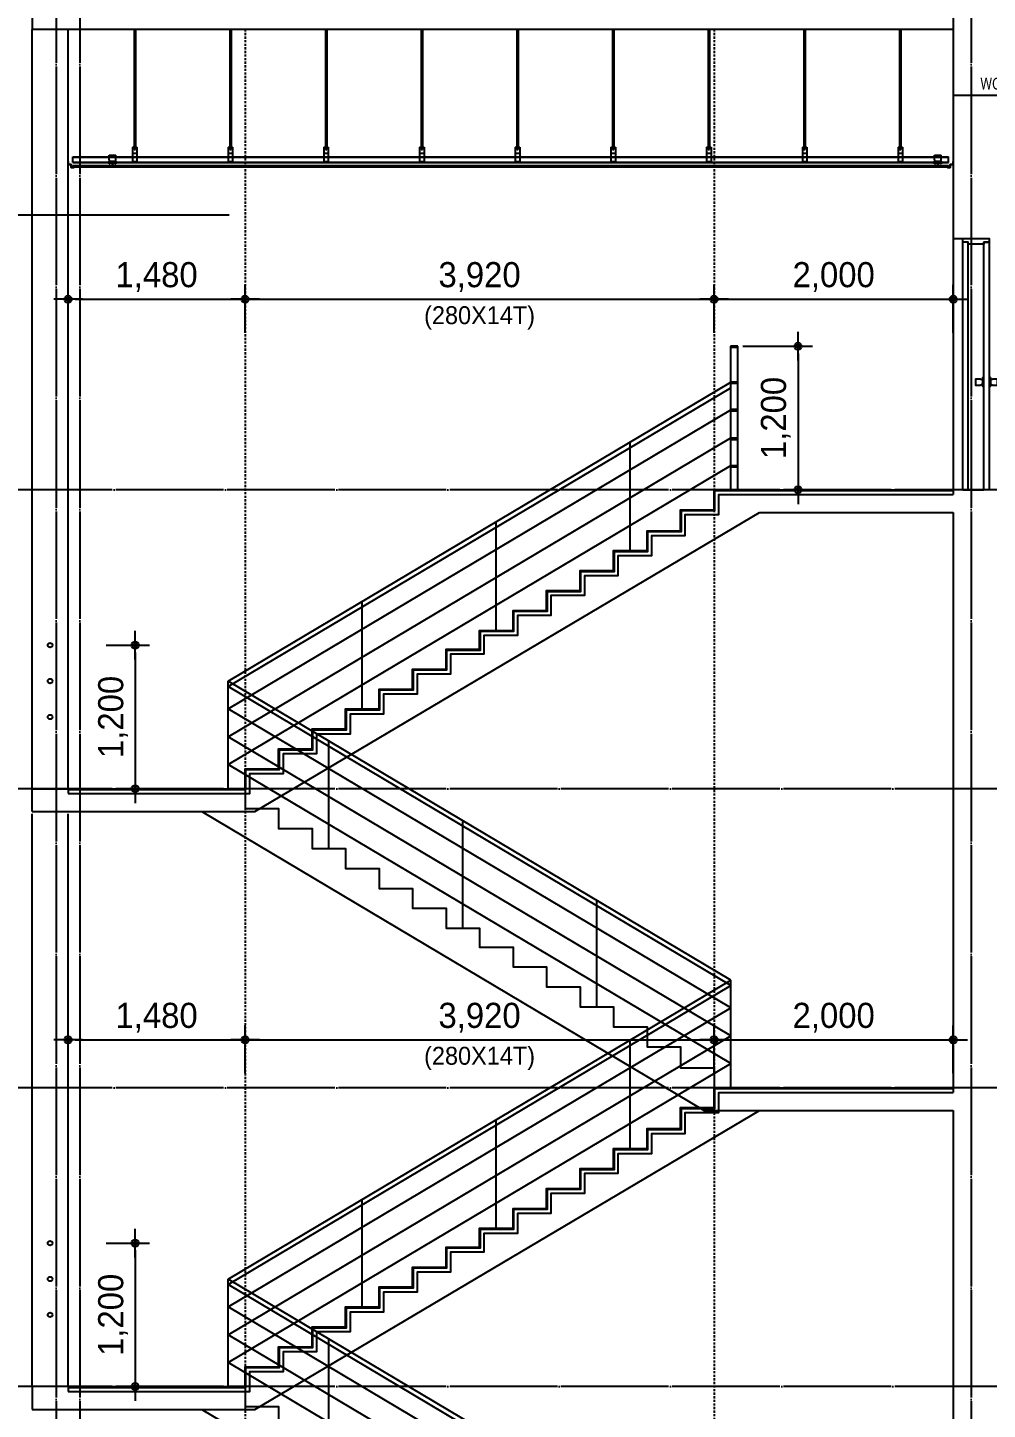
# Model space of a CAD drawing. Header units: millimetres. Extents: x 11948722 to 13111668, y -10771712 to -10232988.
# Drawn here: x 12331817 to 12339840, y -10543638 to -10532084 of the extents above; entities that cross this region are included whole.
import ezdxf
from ezdxf.enums import TextEntityAlignment as Align

# ---------------------------------------------------------------- set-up
doc = ezdxf.new("R2010")
doc.units = ezdxf.units.MM
doc.header["$LTSCALE"] = 150
doc.header["$MEASUREMENT"] = 0
for name, pattern in [('CEN', [6.2, 6, -0.1, 0, -0.1]), ('Xref-계단단면도$0$H', [1, 0.6, -0.4]), ('Xref-계단단면도$0$HIDDEN', [0.375, 0.25, -0.125])]:
    doc.linetypes.add(name, pattern=pattern)
doc.layers.get('0').update_dxf_attribs({"linetype": 'CONTINUOUS'})
doc.layers.get('Defpoints').update_dxf_attribs({"color": 117, "linetype": 'CONTINUOUS'})
for name, color, linetype in [('A-DOOR', 4, 'CONTINUOUS'), ('A-ELE-8', 8, 'CONTINUOUS'), ('A-중심선', 10, 'CEN'), ('CON-C', 2, 'CONTINUOUS'), ('ELE-8', 8, 'CONTINUOUS'), ('WIN 6', 4, 'CONTINUOUS'), ('Xref-계단단면도$0$3 dim0', 7, 'CONTINUOUS'), ('Xref-계단단면도$0$4', 4, 'CONTINUOUS'), ('Xref-계단단면도$0$8', 8, 'CONTINUOUS'), ('Xref-계단단면도$0$A-CEIL', 6, 'CONTINUOUS'), ('Xref-계단단면도$0$A-DIM', 7, 'CONTINUOUS'), ('Xref-계단단면도$0$FIN', 5, 'CONTINUOUS')]:
    doc.layers.add(name, color=color, linetype=linetype)
doc.styles.get("Standard").update_dxf_attribs({"font": 'NanumGothic.ttf'})
doc.styles.add('Xref-계단단면도$0$나눔고딕 Se', font='')
doc.styles.get('Xref-계단단면도$0$나눔고딕 Se').set_extended_font_data('Dotum')
doc.dimstyles.new('Xref-계단단면도$0$A1-100', dxfattribs={"dimtxt": 3, "dimasz": 1, "dimexe": 2, "dimexo": 2, "dimgap": 1, "dimtad": 1, "dimdec": 0, "dimzin": 12, "dimdsep": 46, "dimlunit": 6, "dimtxsty": 'Xref-계단단면도$0$나눔고딕 Se', "dimblk1": 'Xref-계단단면도$0$DIMDOT', "dimblk2": 'Xref-계단단면도$0$DIMDOT', "dimsah": 1, "dimcen": -1, "dimdle": 2, "dimclrd": 256, "dimclre": 256, "dimclrt": 3, "dimadec": 0, "dimazin": 0, "dimtfac": 1, "dimtdec": 0, "dimtix": 1, "dimtmove": 2, "dimatfit": 3, "dimldrblk": 'Xref-계단단면도$0$DIMDOT', "dimfxl": 1, "dimtvp": 1, "dimtolj": 1, "dimtzin": 12, "dimlwd": -1, "dimlwe": -1, "dimarcsym": 0})

# ---------------------------------------------------------------- blocks, each defined once
blk = doc.blocks.new('*U136')
at = {"layer": 'A-DOOR'}
for p, q in [((-200, 0), (-200, 2070)), ((-155, 0), (-155, 2055)), ((-200, 0), (-25, 0))]:
    blk.add_line(p, q, dxfattribs=at)
for points in [[(10, 2100), (20, 2100), (20, 2070), (-25, 2070), (-25, 2055), (-155, 2055), (-155, 2070), (-200, 2070), (-200, 2100), (-190, 2100)], [(-35, 915), (-55, 925), (-95, 925), (-95, 875), (-55, 875), (-35, 885)], [(-25, 945), (-35, 935), (-35, 865), (-25, 855)], [(20, 945), (30, 935), (30, 865), (20, 855)], [(30, 885), (50, 875), (90, 875), (90, 925), (50, 925), (30, 915)]]:
    blk.add_lwpolyline(points, dxfattribs=at)
blk.add_lwpolyline([(20, 0), (-25, 0), (-25, 2070), (20, 2070)], close=True, dxfattribs=at)
blk = doc.blocks.new('Xref-계단단면도$0$DIMDOT')
at = {"color": 0}
blk.add_line((-2, 0), (2, 0), dxfattribs=at)
for radius in [0.5, 0.25]:
    blk.add_circle((0, 0), radius, dxfattribs=at)
blk = doc.blocks.new('*D514')
at = {"layer": 'Defpoints', "color": 0, "lineweight": -3, "ltscale": 1200}
for p in [(12333635, -10534355), (12332155, -10534755), (12333635, -10534755)]:
    blk.add_point(p, dxfattribs=at)
at = {"layer": 'Xref-계단단면도$0$3 dim0'}
for p, q in [((12332155, -10534635), (12332155, -10534235)), ((12333635, -10534635), (12333635, -10534235)), ((12332215, -10534355), (12333575, -10534355))]:
    blk.add_line(p, q, dxfattribs=at)
at = {"layer": 'Xref-계단단면도$0$3 dim0', "ltscale": 1200, "xscale": 60, "yscale": 60, "zscale": 60, "rotation": 180}
blk.add_blockref('Xref-계단단면도$0$DIMDOT', (12332155, -10534355), dxfattribs=at)
at = {"layer": 'Xref-계단단면도$0$3 dim0', "ltscale": 1200, "xscale": 60, "yscale": 60, "zscale": 60}
blk.add_blockref('Xref-계단단면도$0$DIMDOT', (12333635, -10534355), dxfattribs=at)
at = {"layer": 'Xref-계단단면도$0$3 dim0', "color": 3, "ltscale": 1200, "insert": (12332895, -10534169), "char_height": 210, "attachment_point": 5, "style": 'Xref-계단단면도$0$나눔고딕 Se'}
blk.add_mtext('\\A1;1,480', dxfattribs=at)
blk = doc.blocks.new('*D515')
at = {"layer": 'Defpoints', "color": 0, "lineweight": -3, "ltscale": 1200}
for p in [(12337555, -10534355), (12333635, -10534755), (12337555, -10534755)]:
    blk.add_point(p, dxfattribs=at)
at = {"layer": 'Xref-계단단면도$0$3 dim0'}
for p, q in [((12333635, -10534635), (12333635, -10534235)), ((12337555, -10534635), (12337555, -10534235)), ((12333695, -10534355), (12337495, -10534355))]:
    blk.add_line(p, q, dxfattribs=at)
at = {"layer": 'Xref-계단단면도$0$3 dim0', "ltscale": 1200, "xscale": 60, "yscale": 60, "zscale": 60, "rotation": 180}
blk.add_blockref('Xref-계단단면도$0$DIMDOT', (12333635, -10534355), dxfattribs=at)
at = {"layer": 'Xref-계단단면도$0$3 dim0', "ltscale": 1200, "xscale": 60, "yscale": 60, "zscale": 60}
blk.add_blockref('Xref-계단단면도$0$DIMDOT', (12337555, -10534355), dxfattribs=at)
at = {"layer": 'Xref-계단단면도$0$3 dim0', "color": 3, "ltscale": 1200, "char_height": 210, "attachment_point": 5, "style": 'Xref-계단단면도$0$나눔고딕 Se'}
for s, insert in [('\\A1;3,920', (12335595, -10534169)), ('\\H0.714286x;(280X14T)', (12335595, -10534511))]:
    blk.add_mtext(s, dxfattribs=dict(at, insert=insert))
blk = doc.blocks.new('*D516')
at = {"layer": 'Defpoints', "color": 0, "lineweight": -3, "ltscale": 1200}
for p in [(12339555, -10534355), (12337555, -10534755), (12339555, -10534755)]:
    blk.add_point(p, dxfattribs=at)
at = {"layer": 'Xref-계단단면도$0$3 dim0'}
for p, q in [((12337555, -10534635), (12337555, -10534235)), ((12339555, -10534635), (12339555, -10534235)), ((12337615, -10534355), (12339495, -10534355))]:
    blk.add_line(p, q, dxfattribs=at)
at = {"layer": 'Xref-계단단면도$0$3 dim0', "ltscale": 1200, "xscale": 60, "yscale": 60, "zscale": 60, "rotation": 180}
blk.add_blockref('Xref-계단단면도$0$DIMDOT', (12337555, -10534355), dxfattribs=at)
at = {"layer": 'Xref-계단단면도$0$3 dim0', "ltscale": 1200, "xscale": 60, "yscale": 60, "zscale": 60}
blk.add_blockref('Xref-계단단면도$0$DIMDOT', (12339555, -10534355), dxfattribs=at)
at = {"layer": 'Xref-계단단면도$0$3 dim0', "color": 3, "ltscale": 1200, "insert": (12338555, -10534169), "char_height": 210, "attachment_point": 5, "style": 'Xref-계단단면도$0$나눔고딕 Se'}
blk.add_mtext('\\A1;2,000', dxfattribs=at)
blk = doc.blocks.new('*D517')
at = {"layer": 'Defpoints', "color": 0, "lineweight": -3, "ltscale": 1200}
for p in [(12333635, -10540548), (12332155, -10540948), (12333635, -10540948)]:
    blk.add_point(p, dxfattribs=at)
at = {"layer": 'Xref-계단단면도$0$3 dim0'}
for p, q in [((12332155, -10540828), (12332155, -10540428)), ((12333635, -10540828), (12333635, -10540428)), ((12332215, -10540548), (12333575, -10540548))]:
    blk.add_line(p, q, dxfattribs=at)
at = {"layer": 'Xref-계단단면도$0$3 dim0', "ltscale": 1200, "xscale": 60, "yscale": 60, "zscale": 60, "rotation": 180}
blk.add_blockref('Xref-계단단면도$0$DIMDOT', (12332155, -10540548), dxfattribs=at)
at = {"layer": 'Xref-계단단면도$0$3 dim0', "ltscale": 1200, "xscale": 60, "yscale": 60, "zscale": 60}
blk.add_blockref('Xref-계단단면도$0$DIMDOT', (12333635, -10540548), dxfattribs=at)
at = {"layer": 'Xref-계단단면도$0$3 dim0', "color": 3, "ltscale": 1200, "insert": (12332895, -10540363), "char_height": 210, "attachment_point": 5, "style": 'Xref-계단단면도$0$나눔고딕 Se'}
blk.add_mtext('\\A1;1,480', dxfattribs=at)
blk = doc.blocks.new('*D518')
at = {"layer": 'Defpoints', "color": 0, "lineweight": -3, "ltscale": 1200}
for p in [(12337555, -10540548), (12333635, -10540948), (12337555, -10540948)]:
    blk.add_point(p, dxfattribs=at)
at = {"layer": 'Xref-계단단면도$0$3 dim0'}
for p, q in [((12333635, -10540828), (12333635, -10540428)), ((12337555, -10540828), (12337555, -10540428)), ((12333695, -10540548), (12337495, -10540548))]:
    blk.add_line(p, q, dxfattribs=at)
at = {"layer": 'Xref-계단단면도$0$3 dim0', "ltscale": 1200, "xscale": 60, "yscale": 60, "zscale": 60, "rotation": 180}
blk.add_blockref('Xref-계단단면도$0$DIMDOT', (12333635, -10540548), dxfattribs=at)
at = {"layer": 'Xref-계단단면도$0$3 dim0', "ltscale": 1200, "xscale": 60, "yscale": 60, "zscale": 60}
blk.add_blockref('Xref-계단단면도$0$DIMDOT', (12337555, -10540548), dxfattribs=at)
at = {"layer": 'Xref-계단단면도$0$3 dim0', "color": 3, "ltscale": 1200, "char_height": 210, "attachment_point": 5, "style": 'Xref-계단단면도$0$나눔고딕 Se'}
for s, insert in [('\\A1;3,920', (12335595, -10540363)), ('\\H0.714286x;(280X14T)', (12335595, -10540704))]:
    blk.add_mtext(s, dxfattribs=dict(at, insert=insert))
blk = doc.blocks.new('*D519')
at = {"layer": 'Defpoints', "color": 0, "lineweight": -3, "ltscale": 1200}
for p in [(12339555, -10540548), (12337555, -10540948), (12339555, -10540948)]:
    blk.add_point(p, dxfattribs=at)
at = {"layer": 'Xref-계단단면도$0$3 dim0'}
for p, q in [((12337555, -10540828), (12337555, -10540428)), ((12339555, -10540828), (12339555, -10540428)), ((12337615, -10540548), (12339495, -10540548))]:
    blk.add_line(p, q, dxfattribs=at)
at = {"layer": 'Xref-계단단면도$0$3 dim0', "ltscale": 1200, "xscale": 60, "yscale": 60, "zscale": 60, "rotation": 180}
blk.add_blockref('Xref-계단단면도$0$DIMDOT', (12337555, -10540548), dxfattribs=at)
at = {"layer": 'Xref-계단단면도$0$3 dim0', "ltscale": 1200, "xscale": 60, "yscale": 60, "zscale": 60}
blk.add_blockref('Xref-계단단면도$0$DIMDOT', (12339555, -10540548), dxfattribs=at)
at = {"layer": 'Xref-계단단면도$0$3 dim0', "color": 3, "ltscale": 1200, "insert": (12338555, -10540363), "char_height": 210, "attachment_point": 5, "style": 'Xref-계단단면도$0$나눔고딕 Se'}
blk.add_mtext('\\A1;2,000', dxfattribs=at)
blk = doc.blocks.new('*D532')
at = {"layer": 'Defpoints', "color": 0, "lineweight": -3, "ltscale": 1200}
for p in [(12337675, -10534748), (12337675, -10535948), (12338257, -10535948)]:
    blk.add_point(p, dxfattribs=at)
at = {"layer": 'Xref-계단단면도$0$3 dim0'}
for p, q in [((12337795, -10534748), (12338377, -10534748)), ((12338257, -10534808), (12338257, -10535888)), ((12337795, -10535948), (12338377, -10535948))]:
    blk.add_line(p, q, dxfattribs=at)
at = {"layer": 'Xref-계단단면도$0$3 dim0', "ltscale": 1200, "xscale": 60, "yscale": 60, "zscale": 60}
for p, rotation in [((12338257, -10534748), 90), ((12338257, -10535948), 270)]:
    blk.add_blockref('Xref-계단단면도$0$DIMDOT', p, dxfattribs=dict(at, rotation=rotation))
at = {"layer": 'Xref-계단단면도$0$3 dim0', "color": 3, "ltscale": 1200, "insert": (12338071, -10535348), "char_height": 210, "attachment_point": 5, "rotation": 90, "style": 'Xref-계단단면도$0$나눔고딕 Se'}
blk.add_mtext('\\A1;1,200', dxfattribs=at)
blk = doc.blocks.new('*D1327')
at = {"layer": 'Defpoints', "color": 0, "ltscale": 1200}
for p in [(12332353, -10542248), (12332353, -10543448), (12332716, -10543448)]:
    blk.add_point(p, dxfattribs=at)
at = {"layer": 'Xref-계단단면도$0$3 dim0'}
for p, q in [((12332473, -10542248), (12332836, -10542248)), ((12332716, -10542308), (12332716, -10543388)), ((12332473, -10543448), (12332836, -10543448))]:
    blk.add_line(p, q, dxfattribs=at)
at = {"layer": 'Xref-계단단면도$0$3 dim0', "ltscale": 1200, "xscale": 60, "yscale": 60, "zscale": 60}
for p, rotation in [((12332716, -10542248), 90), ((12332716, -10543448), 270)]:
    blk.add_blockref('Xref-계단단면도$0$DIMDOT', p, dxfattribs=dict(at, rotation=rotation))
at = {"layer": 'Xref-계단단면도$0$3 dim0', "color": 3, "ltscale": 1200, "insert": (12332531, -10542848), "char_height": 210, "attachment_point": 5, "rotation": 90, "style": 'Xref-계단단면도$0$나눔고딕 Se'}
blk.add_mtext('\\A1;1,200', dxfattribs=at)
blk = doc.blocks.new('*D1328')
at = {"layer": 'Defpoints', "color": 0, "ltscale": 1200}
for p in [(12332353, -10537248), (12332353, -10538448), (12332716, -10538448)]:
    blk.add_point(p, dxfattribs=at)
at = {"layer": 'Xref-계단단면도$0$3 dim0'}
for p, q in [((12332473, -10537248), (12332836, -10537248)), ((12332716, -10537308), (12332716, -10538388)), ((12332473, -10538448), (12332836, -10538448))]:
    blk.add_line(p, q, dxfattribs=at)
at = {"layer": 'Xref-계단단면도$0$3 dim0', "ltscale": 1200, "xscale": 60, "yscale": 60, "zscale": 60}
for p, rotation in [((12332716, -10537248), 90), ((12332716, -10538448), 270)]:
    blk.add_blockref('Xref-계단단면도$0$DIMDOT', p, dxfattribs=dict(at, rotation=rotation))
at = {"layer": 'Xref-계단단면도$0$3 dim0', "color": 3, "ltscale": 1200, "insert": (12332531, -10537848), "char_height": 210, "attachment_point": 5, "rotation": 90, "style": 'Xref-계단단면도$0$나눔고딕 Se'}
blk.add_mtext('\\A1;1,200', dxfattribs=at)
blk = doc.blocks.new('WG10')
at = {"layer": 'CON-C', "ltscale": 1200}
blk.add_lwpolyline([(-400, 0), (400, 0), (400, 700), (-400, 700)], close=True, dxfattribs=at)
at = {"layer": 'Defpoints', "color": 1, "width": 0.8}
blk.add_text('WG10', height=99.8, dxfattribs=at).set_placement((-173, 96), align=Align.MIDDLE_LEFT)
blk = doc.blocks.new('zw$3F14')
at = {"layer": 'Xref-계단단면도$0$A-CEIL', "ltscale": 1200}
for p, q in [((0, 0), (0, 1200)), ((60, 0), (60, 1200))]:
    blk.add_line(p, q, dxfattribs=at)
at = {"layer": 'Xref-계단단면도$0$A-CEIL', "color": 4, "ltscale": 1200}
for points in [[(60, 1200), (0, 1200), (0, 1191), (60, 1191)], [(60, 900), (0, 900), (0, 891), (60, 891)], [(60, 670), (0, 670), (0, 661), (60, 661)], [(60, 430), (0, 430), (0, 421), (60, 421)], [(60, 200), (0, 200), (0, 191), (60, 191)]]:
    blk.add_lwpolyline(points, close=True, dxfattribs=at)

msp = doc.modelspace()

# ---------------------------------------------------------------- linework, layer by layer
at = {"layer": 'A-ELE-8'}
msp.add_line((12339554.7, -10533848.2), (12339554.7, -10535948.2), dxfattribs=at)
at = {"layer": 'A-중심선'}
for p, q in [((12332054.7, -10530548.2), (12332054.7, -10579629.2)), ((12332254.7, -10530548.2), (12332254.7, -10579629.2)), ((12339704.7, -10530548.2), (12339704.7, -10579629.2)), ((12345546.5, -10535948.2), (12327920.5, -10535948.2)), ((12345546.5, -10538448.2), (12327920.5, -10538448.2)), ((12345546.5, -10540948.2), (12327920.5, -10540948.2)), ((12345546.5, -10543448.2), (12327920.5, -10543448.2))]:
    msp.add_line(p, q, dxfattribs=at)
at = {"layer": 'A-중심선', "ltscale": 5}
msp.add_line((12329362.8, -10533648.2), (12333502.4, -10533648.2), dxfattribs=at)
at = {"layer": 'CON-C', "ltscale": 1200}
for p, q in [((12331854.7, -10531618.2), (12331854.7, -10532098.2)), ((12339554.7, -10532098.2), (12331854.7, -10532098.2)), ((12339554.7, -10532648.2), (12339554.7, -10533848.2)), ((12339554.7, -10533848.2), (12339854.7, -10533848.2)), ((12339854.7, -10535948.2), (12339554.7, -10535948.2)), ((12339554.7, -10535948.2), (12339554.7, -10535988.2)), ((12333715.8, -10538638.2), (12337933.7, -10536138.2)), ((12337933.7, -10536138.2), (12339554.7, -10536138.2)), ((12339554.7, -10536138.2), (12339554.7, -10540988.2)), ((12332154.7, -10538448.2), (12332154.7, -10538488.2)), ((12331854.7, -10538638.2), (12333715.8, -10538638.2)), ((12333715.8, -10543638.2), (12337933.7, -10541138.2)), ((12337933.7, -10541138.2), (12339554.7, -10541138.2)), ((12339554.7, -10541138.2), (12339554.7, -10543848.2)), ((12332154.7, -10543448.2), (12331854.7, -10543448.2)), ((12331854.7, -10543448.2), (12331854.7, -10543638.2)), ((12332154.7, -10543448.2), (12332154.7, -10543488.2)), ((12331854.7, -10543638.2), (12333715.8, -10543638.2))]:
    msp.add_line(p, q, dxfattribs=at)
at = {"layer": 'CON-C', "ltscale": 1200, "flags": 128}
for points in [[(12332154.7, -10538488.2), (12333674.7, -10538488.2), (12333674.7, -10538321.5), (12333954.7, -10538321.5), (12333954.7, -10538154.8), (12334234.7, -10538154.8), (12334234.7, -10537988.2), (12334514.7, -10537988.2), (12334514.7, -10537821.5), (12334794.7, -10537821.5), (12334794.7, -10537654.8), (12335074.7, -10537654.8), (12335074.7, -10537488.2), (12335354.7, -10537488.2), (12335354.7, -10537321.5), (12335634.7, -10537321.5), (12335634.7, -10537164), (12335914.7, -10537164), (12335914.7, -10536997.4), (12336194.7, -10536997.4), (12336194.7, -10536830.7), (12336474.7, -10536830.7), (12336474.7, -10536664), (12336754.7, -10536664), (12336754.7, -10536497.4), (12337034.7, -10536497.4), (12337034.7, -10536330.7), (12337314.7, -10536330.7), (12337314.7, -10536154.8), (12337594.7, -10536154.8), (12337594.7, -10535988.2), (12339554.7, -10535988.2)], [(12332154.7, -10543488.2), (12333674.7, -10543488.2), (12333674.7, -10543321.5), (12333954.7, -10543321.5), (12333954.7, -10543154.8), (12334234.7, -10543154.8), (12334234.7, -10542988.2), (12334514.7, -10542988.2), (12334514.7, -10542821.5), (12334794.7, -10542821.5), (12334794.7, -10542654.8), (12335074.7, -10542654.8), (12335074.7, -10542488.2), (12335354.7, -10542488.2), (12335354.7, -10542321.5), (12335634.7, -10542321.5), (12335634.7, -10542164), (12335914.7, -10542164), (12335914.7, -10541997.4), (12336194.7, -10541997.4), (12336194.7, -10541830.7), (12336474.7, -10541830.7), (12336474.7, -10541664), (12336754.7, -10541664), (12336754.7, -10541497.4), (12337034.7, -10541497.4), (12337034.7, -10541330.7), (12337314.7, -10541330.7), (12337314.7, -10541154.8), (12337594.7, -10541154.8), (12337594.7, -10540988.2), (12339554.7, -10540988.2)]]:
    msp.add_lwpolyline(points, dxfattribs=at)
at = {"layer": 'CON-C', "ltscale": 1200}
msp.add_lwpolyline([(12331854.7, -10538638.2), (12331854.7, -10538448.2), (12332154.7, -10538448.2)], dxfattribs=at)
at = {"layer": 'ELE-8', "ltscale": 300}
for p, q in [((12337694.7, -10540048.2), (12333494.7, -10537548.2)), ((12333494.7, -10538448.2), (12333494.7, -10537548.2)), ((12337694.7, -10540094.7), (12333494.7, -10537594.7)), ((12337694.7, -10540280.9), (12333494.7, -10537780.9)), ((12337694.7, -10540513.7), (12333494.7, -10538013.7)), ((12334334.7, -10538957.4), (12334334.7, -10538057.4)), ((12337694.7, -10540746.4), (12333494.7, -10538246.4)), ((12332154.7, -10538638.2), (12333273.4, -10538638.2)), ((12333273.4, -10538638.2), (12337473.4, -10541138.2)), ((12335454.7, -10539624), (12335454.7, -10538724)), ((12336574.7, -10540281.5), (12336574.7, -10539381.5)), ((12337694.7, -10540948.2), (12337694.7, -10540048.2)), ((12337473.4, -10541138.2), (12339554.7, -10541138.2)), ((12337694.7, -10545048.2), (12333494.7, -10542548.2)), ((12333494.7, -10543448.2), (12333494.7, -10542548.2)), ((12337694.7, -10545094.7), (12333494.7, -10542594.7)), ((12337694.7, -10545280.9), (12333494.7, -10542780.9)), ((12337694.7, -10545513.7), (12333494.7, -10543013.7)), ((12334334.7, -10543957.4), (12334334.7, -10543057.4)), ((12337694.7, -10545746.4), (12333494.7, -10543246.4)), ((12332234.7, -10543638.2), (12333273.4, -10543638.2)), ((12333273.4, -10543638.2), (12337473.4, -10546138.2))]:
    msp.add_line(p, q, dxfattribs=at)
at = {"layer": 'ELE-8', "ltscale": 300, "flags": 128}
for points in [[(12332154.7, -10538448.2), (12333634.7, -10538448.2), (12333634.7, -10538614.8), (12333914.7, -10538614.8), (12333914.7, -10538781.5), (12334194.7, -10538781.5), (12334194.7, -10538948.2), (12334474.7, -10538948.2), (12334474.7, -10539114.8), (12334754.7, -10539114.8), (12334754.7, -10539281.5), (12335034.7, -10539281.5), (12335034.7, -10539448.2), (12335314.7, -10539448.2), (12335314.7, -10539614.8), (12335594.7, -10539614.8), (12335594.7, -10539772.3), (12335874.7, -10539772.3), (12335874.7, -10539939), (12336154.7, -10539939), (12336154.7, -10540105.6), (12336434.7, -10540105.6), (12336434.7, -10540272.3), (12336714.7, -10540272.3), (12336714.7, -10540439), (12336994.7, -10540439), (12336994.7, -10540605.6), (12337274.7, -10540605.6), (12337274.7, -10540781.5), (12337554.7, -10540781.5), (12337554.7, -10540948.2), (12339554.7, -10540948.2)], [(12332154.7, -10543448.2), (12333634.7, -10543448.2), (12333634.7, -10543614.8), (12333914.7, -10543614.8), (12333914.7, -10543781.5)]]:
    msp.add_lwpolyline(points, dxfattribs=at)
at = {"layer": 'WIN 6', "color": 8}
for p, q in [((12331854.7, -10538448.2), (12331854.7, -10532098.2)), ((12332154.7, -10538448.2), (12332154.7, -10532098.2)), ((12331854.7, -10543448.2), (12331854.7, -10538658.2)), ((12332154.7, -10543448.2), (12332154.7, -10538658.2))]:
    msp.add_line(p, q, dxfattribs=at)
at = {"layer": 'Xref-계단단면도$0$4', "ltscale": 0.1}
for points in [[(12332204.7, -10533254.2), (12332204.7, -10533248.2), (12332203.7, -10533248.2), (12332203.7, -10533253.2), (12332180.7, -10533253.2), (12332180.7, -10533228.2), (12332155.7, -10533228.2), (12332155.7, -10533204.2), (12332154.7, -10533204.2), (12332154.7, -10533229.2), (12332179.7, -10533229.2), (12332179.7, -10533254.2), (12332204.7, -10533254.2)], [(12339504.7, -10533254.2), (12339504.7, -10533248.2), (12339505.7, -10533248.2), (12339505.7, -10533253.2), (12339528.7, -10533253.2), (12339528.7, -10533228.2), (12339553.7, -10533228.2), (12339553.7, -10533204.2), (12339554.7, -10533204.2), (12339554.7, -10533229.2), (12339529.7, -10533229.2), (12339529.7, -10533254.2), (12339504.7, -10533254.2)]]:
    msp.add_lwpolyline(points, dxfattribs=at)
at = {"layer": 'Xref-계단단면도$0$8'}
for p, q in [((12332706.3, -10532098.2), (12332706.3, -10533079.4)), ((12332717.5, -10532098.2), (12332717.5, -10533079.4)), ((12333506.3, -10532098.2), (12333506.3, -10533079.4)), ((12333517.5, -10532098.2), (12333517.5, -10533079.4)), ((12334306.3, -10532098.2), (12334306.3, -10533079.4)), ((12334317.5, -10532098.2), (12334317.5, -10533079.4)), ((12335106.3, -10532098.2), (12335106.3, -10533079.4)), ((12335117.5, -10532098.2), (12335117.5, -10533079.4)), ((12335906.3, -10532098.2), (12335906.3, -10533079.4)), ((12335917.5, -10532098.2), (12335917.5, -10533079.4)), ((12336706.3, -10532098.2), (12336706.3, -10533079.4)), ((12336717.5, -10532098.2), (12336717.5, -10533079.4)), ((12337506.3, -10532098.2), (12337506.3, -10533079.4)), ((12337517.5, -10532098.2), (12337517.5, -10533079.4)), ((12338306.3, -10532098.2), (12338306.3, -10533079.4)), ((12338317.5, -10532098.2), (12338317.5, -10533079.4)), ((12339106.3, -10532098.2), (12339106.3, -10533079.4)), ((12339117.5, -10532098.2), (12339117.5, -10533079.4)), ((12332693.1, -10533083.2), (12332693.1, -10533201.9)), ((12332693.1, -10533083.2), (12332730.6, -10533083.2)), ((12332693.1, -10533086.9), (12332730.6, -10533086.9)), ((12332700.6, -10533079.4), (12332723.1, -10533079.4)), ((12332700.6, -10533079.4), (12332700.6, -10533083.2)), ((12332700.6, -10533086.9), (12332700.6, -10533090.7)), ((12332700.6, -10533090.7), (12332723.1, -10533090.7)), ((12332704.4, -10533079.4), (12332704.4, -10533083.2)), ((12332704.4, -10533086.9), (12332704.4, -10533090.7)), ((12332706.3, -10533074.4), (12332717.5, -10533074.4)), ((12332706.3, -10533076.9), (12332717.5, -10533076.9)), ((12332706.3, -10533090.7), (12332706.3, -10533101.9)), ((12332706.3, -10533091.9), (12332717.5, -10533091.9)), ((12332706.3, -10533094.4), (12332717.5, -10533094.4)), ((12332706.3, -10533096.9), (12332717.5, -10533096.9)), ((12332706.3, -10533099.4), (12332717.5, -10533099.4)), ((12332706.3, -10533099.4), (12332717.5, -10533099.4)), ((12332706.3, -10533101.9), (12332717.5, -10533101.9)), ((12332717.5, -10533090.7), (12332717.5, -10533101.9)), ((12332719.4, -10533079.4), (12332719.4, -10533083.2)), ((12332719.4, -10533086.9), (12332719.4, -10533090.7)), ((12332723.1, -10533079.4), (12332723.1, -10533083.2)), ((12332723.1, -10533086.9), (12332723.1, -10533090.7)), ((12332730.6, -10533083.2), (12332730.6, -10533201.9)), ((12333493.1, -10533083.2), (12333493.1, -10533201.9)), ((12333493.1, -10533083.2), (12333530.6, -10533083.2)), ((12333493.1, -10533086.9), (12333530.6, -10533086.9)), ((12333500.6, -10533079.4), (12333523.1, -10533079.4)), ((12333500.6, -10533079.4), (12333500.6, -10533083.2)), ((12333500.6, -10533086.9), (12333500.6, -10533090.7)), ((12333500.6, -10533090.7), (12333523.1, -10533090.7)), ((12333504.4, -10533079.4), (12333504.4, -10533083.2)), ((12333504.4, -10533086.9), (12333504.4, -10533090.7)), ((12333506.3, -10533074.4), (12333517.5, -10533074.4)), ((12333506.3, -10533076.9), (12333517.5, -10533076.9)), ((12333506.3, -10533090.7), (12333506.3, -10533101.9)), ((12333506.3, -10533091.9), (12333517.5, -10533091.9)), ((12333506.3, -10533094.4), (12333517.5, -10533094.4)), ((12333506.3, -10533096.9), (12333517.5, -10533096.9)), ((12333506.3, -10533099.4), (12333517.5, -10533099.4)), ((12333506.3, -10533099.4), (12333517.5, -10533099.4)), ((12333506.3, -10533101.9), (12333517.5, -10533101.9)), ((12333517.5, -10533090.7), (12333517.5, -10533101.9)), ((12333519.4, -10533079.4), (12333519.4, -10533083.2)), ((12333519.4, -10533086.9), (12333519.4, -10533090.7)), ((12333523.1, -10533079.4), (12333523.1, -10533083.2)), ((12333523.1, -10533086.9), (12333523.1, -10533090.7)), ((12333530.6, -10533083.2), (12333530.6, -10533201.9)), ((12334293.1, -10533083.2), (12334293.1, -10533201.9)), ((12334293.1, -10533083.2), (12334330.6, -10533083.2)), ((12334293.1, -10533086.9), (12334330.6, -10533086.9)), ((12334300.6, -10533079.4), (12334323.1, -10533079.4)), ((12334300.6, -10533079.4), (12334300.6, -10533083.2)), ((12334300.6, -10533086.9), (12334300.6, -10533090.7)), ((12334300.6, -10533090.7), (12334323.1, -10533090.7)), ((12334304.4, -10533079.4), (12334304.4, -10533083.2)), ((12334304.4, -10533086.9), (12334304.4, -10533090.7)), ((12334306.3, -10533074.4), (12334317.5, -10533074.4)), ((12334306.3, -10533076.9), (12334317.5, -10533076.9)), ((12334306.3, -10533090.7), (12334306.3, -10533101.9)), ((12334306.3, -10533091.9), (12334317.5, -10533091.9)), ((12334306.3, -10533094.4), (12334317.5, -10533094.4)), ((12334306.3, -10533096.9), (12334317.5, -10533096.9)), ((12334306.3, -10533099.4), (12334317.5, -10533099.4)), ((12334306.3, -10533099.4), (12334317.5, -10533099.4)), ((12334306.3, -10533101.9), (12334317.5, -10533101.9)), ((12334317.5, -10533090.7), (12334317.5, -10533101.9)), ((12334319.4, -10533079.4), (12334319.4, -10533083.2)), ((12334319.4, -10533086.9), (12334319.4, -10533090.7)), ((12334323.1, -10533079.4), (12334323.1, -10533083.2)), ((12334323.1, -10533086.9), (12334323.1, -10533090.7)), ((12334330.6, -10533083.2), (12334330.6, -10533201.9)), ((12335093.1, -10533083.2), (12335093.1, -10533201.9)), ((12335093.1, -10533083.2), (12335130.6, -10533083.2)), ((12335093.1, -10533086.9), (12335130.6, -10533086.9)), ((12335100.6, -10533079.4), (12335123.1, -10533079.4)), ((12335100.6, -10533079.4), (12335100.6, -10533083.2)), ((12335100.6, -10533086.9), (12335100.6, -10533090.7)), ((12335100.6, -10533090.7), (12335123.1, -10533090.7)), ((12335104.4, -10533079.4), (12335104.4, -10533083.2)), ((12335104.4, -10533086.9), (12335104.4, -10533090.7)), ((12335106.3, -10533074.4), (12335117.5, -10533074.4)), ((12335106.3, -10533076.9), (12335117.5, -10533076.9)), ((12335106.3, -10533090.7), (12335106.3, -10533101.9)), ((12335106.3, -10533091.9), (12335117.5, -10533091.9)), ((12335106.3, -10533094.4), (12335117.5, -10533094.4)), ((12335106.3, -10533096.9), (12335117.5, -10533096.9)), ((12335106.3, -10533099.4), (12335117.5, -10533099.4)), ((12335106.3, -10533099.4), (12335117.5, -10533099.4)), ((12335106.3, -10533101.9), (12335117.5, -10533101.9)), ((12335117.5, -10533090.7), (12335117.5, -10533101.9)), ((12335119.4, -10533079.4), (12335119.4, -10533083.2)), ((12335119.4, -10533086.9), (12335119.4, -10533090.7)), ((12335123.1, -10533079.4), (12335123.1, -10533083.2)), ((12335123.1, -10533086.9), (12335123.1, -10533090.7)), ((12335130.6, -10533083.2), (12335130.6, -10533201.9)), ((12335893.1, -10533083.2), (12335893.1, -10533201.9)), ((12335893.1, -10533083.2), (12335930.6, -10533083.2)), ((12335893.1, -10533086.9), (12335930.6, -10533086.9)), ((12335900.6, -10533079.4), (12335923.1, -10533079.4)), ((12335900.6, -10533079.4), (12335900.6, -10533083.2)), ((12335900.6, -10533086.9), (12335900.6, -10533090.7)), ((12335900.6, -10533090.7), (12335923.1, -10533090.7)), ((12335904.4, -10533079.4), (12335904.4, -10533083.2)), ((12335904.4, -10533086.9), (12335904.4, -10533090.7)), ((12335906.3, -10533074.4), (12335917.5, -10533074.4)), ((12335906.3, -10533076.9), (12335917.5, -10533076.9)), ((12335906.3, -10533090.7), (12335906.3, -10533101.9)), ((12335906.3, -10533091.9), (12335917.5, -10533091.9)), ((12335906.3, -10533094.4), (12335917.5, -10533094.4)), ((12335906.3, -10533096.9), (12335917.5, -10533096.9)), ((12335906.3, -10533099.4), (12335917.5, -10533099.4)), ((12335906.3, -10533099.4), (12335917.5, -10533099.4)), ((12335906.3, -10533101.9), (12335917.5, -10533101.9)), ((12335917.5, -10533090.7), (12335917.5, -10533101.9)), ((12335919.4, -10533079.4), (12335919.4, -10533083.2)), ((12335919.4, -10533086.9), (12335919.4, -10533090.7)), ((12335923.1, -10533079.4), (12335923.1, -10533083.2)), ((12335923.1, -10533086.9), (12335923.1, -10533090.7)), ((12335930.6, -10533083.2), (12335930.6, -10533201.9)), ((12336693.1, -10533083.2), (12336693.1, -10533201.9)), ((12336693.1, -10533083.2), (12336730.6, -10533083.2)), ((12336693.1, -10533086.9), (12336730.6, -10533086.9)), ((12336700.6, -10533079.4), (12336723.1, -10533079.4)), ((12336700.6, -10533079.4), (12336700.6, -10533083.2)), ((12336700.6, -10533086.9), (12336700.6, -10533090.7)), ((12336700.6, -10533090.7), (12336723.1, -10533090.7)), ((12336704.4, -10533079.4), (12336704.4, -10533083.2)), ((12336704.4, -10533086.9), (12336704.4, -10533090.7)), ((12336706.3, -10533074.4), (12336717.5, -10533074.4)), ((12336706.3, -10533076.9), (12336717.5, -10533076.9)), ((12336706.3, -10533090.7), (12336706.3, -10533101.9)), ((12336706.3, -10533091.9), (12336717.5, -10533091.9)), ((12336706.3, -10533094.4), (12336717.5, -10533094.4)), ((12336706.3, -10533096.9), (12336717.5, -10533096.9)), ((12336706.3, -10533099.4), (12336717.5, -10533099.4)), ((12336706.3, -10533099.4), (12336717.5, -10533099.4)), ((12336706.3, -10533101.9), (12336717.5, -10533101.9)), ((12336717.5, -10533090.7), (12336717.5, -10533101.9)), ((12336719.4, -10533079.4), (12336719.4, -10533083.2)), ((12336719.4, -10533086.9), (12336719.4, -10533090.7)), ((12336723.1, -10533079.4), (12336723.1, -10533083.2)), ((12336723.1, -10533086.9), (12336723.1, -10533090.7)), ((12336730.6, -10533083.2), (12336730.6, -10533201.9)), ((12337493.1, -10533083.2), (12337493.1, -10533201.9)), ((12337493.1, -10533083.2), (12337530.6, -10533083.2)), ((12337493.1, -10533086.9), (12337530.6, -10533086.9)), ((12337500.6, -10533079.4), (12337523.1, -10533079.4)), ((12337500.6, -10533079.4), (12337500.6, -10533083.2)), ((12337500.6, -10533086.9), (12337500.6, -10533090.7)), ((12337500.6, -10533090.7), (12337523.1, -10533090.7)), ((12337504.4, -10533079.4), (12337504.4, -10533083.2)), ((12337504.4, -10533086.9), (12337504.4, -10533090.7)), ((12337506.3, -10533074.4), (12337517.5, -10533074.4)), ((12337506.3, -10533076.9), (12337517.5, -10533076.9)), ((12337506.3, -10533090.7), (12337506.3, -10533101.9)), ((12337506.3, -10533091.9), (12337517.5, -10533091.9)), ((12337506.3, -10533094.4), (12337517.5, -10533094.4)), ((12337506.3, -10533096.9), (12337517.5, -10533096.9)), ((12337506.3, -10533099.4), (12337517.5, -10533099.4)), ((12337506.3, -10533099.4), (12337517.5, -10533099.4)), ((12337506.3, -10533101.9), (12337517.5, -10533101.9)), ((12337517.5, -10533090.7), (12337517.5, -10533101.9)), ((12337519.4, -10533079.4), (12337519.4, -10533083.2)), ((12337519.4, -10533086.9), (12337519.4, -10533090.7)), ((12337523.1, -10533079.4), (12337523.1, -10533083.2)), ((12337523.1, -10533086.9), (12337523.1, -10533090.7)), ((12337530.6, -10533083.2), (12337530.6, -10533201.9)), ((12338293.1, -10533083.2), (12338293.1, -10533201.9)), ((12338293.1, -10533083.2), (12338330.6, -10533083.2)), ((12338293.1, -10533086.9), (12338330.6, -10533086.9)), ((12338300.6, -10533079.4), (12338323.1, -10533079.4)), ((12338300.6, -10533079.4), (12338300.6, -10533083.2)), ((12338300.6, -10533086.9), (12338300.6, -10533090.7)), ((12338300.6, -10533090.7), (12338323.1, -10533090.7)), ((12338304.4, -10533079.4), (12338304.4, -10533083.2)), ((12338304.4, -10533086.9), (12338304.4, -10533090.7)), ((12338306.3, -10533074.4), (12338317.5, -10533074.4)), ((12338306.3, -10533076.9), (12338317.5, -10533076.9)), ((12338306.3, -10533090.7), (12338306.3, -10533101.9)), ((12338306.3, -10533091.9), (12338317.5, -10533091.9)), ((12338306.3, -10533094.4), (12338317.5, -10533094.4)), ((12338306.3, -10533096.9), (12338317.5, -10533096.9)), ((12338306.3, -10533099.4), (12338317.5, -10533099.4)), ((12338306.3, -10533099.4), (12338317.5, -10533099.4)), ((12338306.3, -10533101.9), (12338317.5, -10533101.9)), ((12338317.5, -10533090.7), (12338317.5, -10533101.9)), ((12338319.4, -10533079.4), (12338319.4, -10533083.2)), ((12338319.4, -10533086.9), (12338319.4, -10533090.7)), ((12338323.1, -10533079.4), (12338323.1, -10533083.2)), ((12338323.1, -10533086.9), (12338323.1, -10533090.7)), ((12338330.6, -10533083.2), (12338330.6, -10533201.9)), ((12339093.1, -10533083.2), (12339093.1, -10533201.9)), ((12339093.1, -10533083.2), (12339130.6, -10533083.2)), ((12339093.1, -10533086.9), (12339130.6, -10533086.9)), ((12339100.6, -10533079.4), (12339123.1, -10533079.4)), ((12339100.6, -10533079.4), (12339100.6, -10533083.2)), ((12339100.6, -10533086.9), (12339100.6, -10533090.7)), ((12339100.6, -10533090.7), (12339123.1, -10533090.7)), ((12339104.4, -10533079.4), (12339104.4, -10533083.2)), ((12339104.4, -10533086.9), (12339104.4, -10533090.7)), ((12339106.3, -10533074.4), (12339117.5, -10533074.4)), ((12339106.3, -10533076.9), (12339117.5, -10533076.9)), ((12339106.3, -10533090.7), (12339106.3, -10533101.9)), ((12339106.3, -10533091.9), (12339117.5, -10533091.9)), ((12339106.3, -10533094.4), (12339117.5, -10533094.4)), ((12339106.3, -10533096.9), (12339117.5, -10533096.9)), ((12339106.3, -10533099.4), (12339117.5, -10533099.4)), ((12339106.3, -10533099.4), (12339117.5, -10533099.4)), ((12339106.3, -10533101.9), (12339117.5, -10533101.9)), ((12339117.5, -10533090.7), (12339117.5, -10533101.9)), ((12339119.4, -10533079.4), (12339119.4, -10533083.2)), ((12339119.4, -10533086.9), (12339119.4, -10533090.7)), ((12339123.1, -10533079.4), (12339123.1, -10533083.2)), ((12339123.1, -10533086.9), (12339123.1, -10533090.7)), ((12339130.6, -10533083.2), (12339130.6, -10533201.9)), ((12332497.9, -10533149.4), (12332554.1, -10533149.4)), ((12332497.9, -10533193.2), (12332497.9, -10533149.4)), ((12332497.9, -10533151.9), (12332554.1, -10533151.9)), ((12332497.9, -10533160.7), (12332501.5, -10533160.7)), ((12332504.1, -10533199.4), (12332497.9, -10533193.2)), ((12332497.9, -10533199.4), (12332504.1, -10533199.4)), ((12332497.9, -10533223.2), (12332497.9, -10533199.4)), ((12332505.4, -10533223.2), (12332497.9, -10533223.2)), ((12332500.4, -10533220.7), (12332500.4, -10533201.9)), ((12332500.4, -10533201.9), (12332504.1, -10533201.9)), ((12332500.4, -10533209.4), (12332551.6, -10533209.4)), ((12332503.2, -10533220.7), (12332500.4, -10533220.7)), ((12332503.6, -10533160.7), (12332506.6, -10533160.7)), ((12332504.1, -10533201.9), (12332504.1, -10533199.4)), ((12332504.1, -10533199.4), (12332547.9, -10533199.4)), ((12332506.6, -10533154.7), (12332506.6, -10533149.4)), ((12332506.6, -10533160.7), (12332506.6, -10533156.4)), ((12332534.1, -10533223.2), (12332517.9, -10533223.2)), ((12332532, -10533220.7), (12332520, -10533220.7)), ((12332521.6, -10533154.7), (12332521.6, -10533149.4)), ((12332521.6, -10533160.7), (12332521.6, -10533156.4)), ((12332521.6, -10533160.7), (12332524.7, -10533160.7)), ((12332526.4, -10533160.7), (12332530.4, -10533160.7)), ((12332530.4, -10533154.7), (12332530.4, -10533149.4)), ((12332530.4, -10533160.7), (12332530.4, -10533156.4)), ((12332545.4, -10533154.7), (12332545.4, -10533149.4)), ((12332545.4, -10533160.7), (12332545.4, -10533156.4)), ((12332545.4, -10533160.7), (12332549.2, -10533160.7)), ((12332554.1, -10533223.2), (12332546.6, -10533223.2)), ((12332547.9, -10533199.4), (12332554.1, -10533193.2)), ((12332547.9, -10533199.4), (12332554.1, -10533199.4)), ((12332547.9, -10533201.9), (12332547.9, -10533199.4)), ((12332547.9, -10533201.9), (12332551.6, -10533201.9)), ((12332551.6, -10533220.7), (12332548.8, -10533220.7)), ((12332550.5, -10533160.7), (12332554.1, -10533160.7)), ((12332551.6, -10533201.9), (12332551.6, -10533220.7)), ((12332554.1, -10533193.2), (12332554.1, -10533149.4)), ((12332554.1, -10533199.4), (12332554.1, -10533223.2)), ((12332693.1, -10533133.2), (12332730.6, -10533133.2)), ((12332693.1, -10533201.9), (12332730.6, -10533201.9)), ((12333493.1, -10533133.2), (12333530.6, -10533133.2)), ((12333493.1, -10533201.9), (12333530.6, -10533201.9)), ((12334293.1, -10533133.2), (12334330.6, -10533133.2)), ((12334293.1, -10533201.9), (12334330.6, -10533201.9)), ((12335093.1, -10533133.2), (12335130.6, -10533133.2)), ((12335093.1, -10533201.9), (12335130.6, -10533201.9)), ((12335893.1, -10533133.2), (12335930.6, -10533133.2)), ((12335893.1, -10533201.9), (12335930.6, -10533201.9)), ((12336693.1, -10533133.2), (12336730.6, -10533133.2)), ((12336693.1, -10533201.9), (12336730.6, -10533201.9)), ((12337493.1, -10533133.2), (12337530.6, -10533133.2)), ((12337493.1, -10533201.9), (12337530.6, -10533201.9)), ((12338293.1, -10533133.2), (12338330.6, -10533133.2)), ((12338293.1, -10533201.9), (12338330.6, -10533201.9)), ((12339093.1, -10533133.2), (12339130.6, -10533133.2)), ((12339093.1, -10533201.9), (12339130.6, -10533201.9)), ((12339397.9, -10533149.4), (12339454.1, -10533149.4)), ((12339397.9, -10533193.2), (12339397.9, -10533149.4)), ((12339397.9, -10533151.9), (12339454.1, -10533151.9)), ((12339397.9, -10533160.7), (12339401.5, -10533160.7)), ((12339404.1, -10533199.4), (12339397.9, -10533193.2)), ((12339397.9, -10533199.4), (12339404.1, -10533199.4)), ((12339397.9, -10533223.2), (12339397.9, -10533199.4)), ((12339405.4, -10533223.2), (12339397.9, -10533223.2)), ((12339400.4, -10533220.7), (12339400.4, -10533201.9)), ((12339400.4, -10533201.9), (12339404.1, -10533201.9)), ((12339400.4, -10533209.4), (12339451.6, -10533209.4)), ((12339403.2, -10533220.7), (12339400.4, -10533220.7)), ((12339403.6, -10533160.7), (12339406.6, -10533160.7)), ((12339404.1, -10533199.4), (12339447.9, -10533199.4)), ((12339404.1, -10533201.9), (12339404.1, -10533199.4)), ((12339406.6, -10533154.7), (12339406.6, -10533149.4)), ((12339406.6, -10533160.7), (12339406.6, -10533156.4)), ((12339434.1, -10533223.2), (12339417.9, -10533223.2)), ((12339432, -10533220.7), (12339420, -10533220.7)), ((12339421.6, -10533154.7), (12339421.6, -10533149.4)), ((12339421.6, -10533160.7), (12339421.6, -10533156.4)), ((12339421.6, -10533160.7), (12339424.7, -10533160.7)), ((12339426.4, -10533160.7), (12339430.4, -10533160.7)), ((12339430.4, -10533154.7), (12339430.4, -10533149.4)), ((12339430.4, -10533160.7), (12339430.4, -10533156.4)), ((12339445.4, -10533154.7), (12339445.4, -10533149.4)), ((12339445.4, -10533160.7), (12339445.4, -10533156.4)), ((12339445.4, -10533160.7), (12339449.2, -10533160.7)), ((12339454.1, -10533223.2), (12339446.6, -10533223.2)), ((12339447.9, -10533199.4), (12339454.1, -10533193.2)), ((12339447.9, -10533199.4), (12339454.1, -10533199.4)), ((12339447.9, -10533201.9), (12339447.9, -10533199.4)), ((12339447.9, -10533201.9), (12339451.6, -10533201.9)), ((12339451.6, -10533220.7), (12339448.8, -10533220.7)), ((12339450.5, -10533160.7), (12339454.1, -10533160.7)), ((12339451.6, -10533201.9), (12339451.6, -10533220.7)), ((12339454.1, -10533193.2), (12339454.1, -10533149.4)), ((12339454.1, -10533199.4), (12339454.1, -10533223.2))]:
    msp.add_line(p, q, dxfattribs=at)
at = {"layer": 'Xref-계단단면도$0$8', "linetype": 'Xref-계단단면도$0$HIDDEN', "ltscale": 0.1}
for p, q in [((12332193.7, -10533168.2), (12339515.7, -10533168.2)), ((12332193.7, -10533208.2), (12339515.7, -10533208.2))]:
    msp.add_line(p, q, dxfattribs=at)
at = {"layer": 'Xref-계단단면도$0$8'}
for centre, radius, start, end in [((12332511.6, -10533223.2), 8.75, 16.60155, 163.39845), ((12332511.6, -10533223.2), 6.25, 0, 180), ((12332540.4, -10533223.2), 8.75, 16.60155, 163.39845), ((12332540.4, -10533223.2), 6.25, 0, 180), ((12339411.6, -10533223.2), 8.75, 16.60155, 163.39845), ((12339411.6, -10533223.2), 6.25, 0, 180), ((12339440.4, -10533223.2), 8.75, 16.60155, 163.39845), ((12339440.4, -10533223.2), 6.25, 0, 180)]:
    msp.add_arc(centre, radius, start, end, dxfattribs=at)
at = {"layer": 'Xref-계단단면도$0$A-CEIL', "ltscale": 1200}
for p, q in [((12333494.7, -10537548.2), (12337694.7, -10535048.2)), ((12333494.7, -10537594.7), (12337694.7, -10535094.7)), ((12333494.7, -10537780.9), (12337694.7, -10535280.9)), ((12333494.7, -10538013.7), (12337694.7, -10535513.7)), ((12336854.7, -10536457.4), (12336854.7, -10535557.4)), ((12333494.7, -10538246.4), (12337694.7, -10535746.4)), ((12335734.7, -10537124), (12335734.7, -10536224)), ((12334614.7, -10537781.5), (12334614.7, -10536881.5)), ((12333494.7, -10538448.2), (12333494.7, -10537548.2)), ((12333494.7, -10542548.2), (12337694.7, -10540048.2)), ((12333494.7, -10542594.7), (12337694.7, -10540094.7)), ((12337694.7, -10540948.2), (12337694.7, -10540048.2)), ((12333494.7, -10542780.9), (12337694.7, -10540280.9)), ((12333494.7, -10543013.7), (12337694.7, -10540513.7)), ((12336854.7, -10541457.4), (12336854.7, -10540557.4)), ((12333494.7, -10543246.4), (12337694.7, -10540746.4)), ((12335734.7, -10542124), (12335734.7, -10541224)), ((12334614.7, -10542781.5), (12334614.7, -10541881.5)), ((12333494.7, -10543448.2), (12333494.7, -10542548.2))]:
    msp.add_line(p, q, dxfattribs=at)
at = {"layer": 'Xref-계단단면도$0$A-CEIL', "ltscale": 1200, "flags": 128}
for points in [[(12332154.7, -10538448.2), (12333634.7, -10538448.2), (12333634.7, -10538281.5), (12333914.7, -10538281.5), (12333914.7, -10538114.8), (12334194.7, -10538114.8), (12334194.7, -10537948.2), (12334474.7, -10537948.2), (12334474.7, -10537781.5), (12334754.7, -10537781.5), (12334754.7, -10537614.8), (12335034.7, -10537614.8), (12335034.7, -10537448.2), (12335314.7, -10537448.2), (12335314.7, -10537281.5), (12335594.7, -10537281.5), (12335594.7, -10537124), (12335874.7, -10537124), (12335874.7, -10536957.4), (12336154.7, -10536957.4), (12336154.7, -10536790.7), (12336434.7, -10536790.7), (12336434.7, -10536624), (12336714.7, -10536624), (12336714.7, -10536457.4), (12336994.7, -10536457.4), (12336994.7, -10536290.7), (12337274.7, -10536290.7), (12337274.7, -10536114.8), (12337554.7, -10536114.8), (12337554.7, -10535948.2), (12339554.7, -10535948.2)], [(12332154.7, -10538455.2), (12333641.7, -10538455.2), (12333641.7, -10538288.5), (12333921.7, -10538288.5), (12333921.7, -10538121.8), (12334201.7, -10538121.8), (12334201.7, -10537955.2), (12334481.7, -10537955.2), (12334481.7, -10537788.5), (12334761.7, -10537788.5), (12334761.7, -10537621.8), (12335041.7, -10537621.8), (12335041.7, -10537455.2), (12335321.7, -10537455.2), (12335321.7, -10537288.5), (12335601.7, -10537288.5), (12335601.7, -10537131), (12335881.7, -10537131), (12335881.7, -10536964.4), (12336161.7, -10536964.4), (12336161.7, -10536797.7), (12336441.7, -10536797.7), (12336441.7, -10536631), (12336721.7, -10536631), (12336721.7, -10536464.4), (12337001.7, -10536464.4), (12337001.7, -10536297.7), (12337281.7, -10536297.7), (12337281.7, -10536121.8), (12337561.7, -10536121.8), (12337561.7, -10535955.2), (12339554.7, -10535955.2)], [(12332154.7, -10543448.2), (12333634.7, -10543448.2), (12333634.7, -10543281.5), (12333914.7, -10543281.5), (12333914.7, -10543114.8), (12334194.7, -10543114.8), (12334194.7, -10542948.2), (12334474.7, -10542948.2), (12334474.7, -10542781.5), (12334754.7, -10542781.5), (12334754.7, -10542614.8), (12335034.7, -10542614.8), (12335034.7, -10542448.2), (12335314.7, -10542448.2), (12335314.7, -10542281.5), (12335594.7, -10542281.5), (12335594.7, -10542124), (12335874.7, -10542124), (12335874.7, -10541957.4), (12336154.7, -10541957.4), (12336154.7, -10541790.7), (12336434.7, -10541790.7), (12336434.7, -10541624), (12336714.7, -10541624), (12336714.7, -10541457.4), (12336994.7, -10541457.4), (12336994.7, -10541290.7), (12337274.7, -10541290.7), (12337274.7, -10541114.8), (12337554.7, -10541114.8), (12337554.7, -10540948.2), (12339554.7, -10540948.2)], [(12332154.7, -10543455.2), (12333641.7, -10543455.2), (12333641.7, -10543288.5), (12333921.7, -10543288.5), (12333921.7, -10543121.8), (12334201.7, -10543121.8), (12334201.7, -10542955.2), (12334481.7, -10542955.2), (12334481.7, -10542788.5), (12334761.7, -10542788.5), (12334761.7, -10542621.8), (12335041.7, -10542621.8), (12335041.7, -10542455.2), (12335321.7, -10542455.2), (12335321.7, -10542288.5), (12335601.7, -10542288.5), (12335601.7, -10542131), (12335881.7, -10542131), (12335881.7, -10541964.4), (12336161.7, -10541964.4), (12336161.7, -10541797.7), (12336441.7, -10541797.7), (12336441.7, -10541631), (12336721.7, -10541631), (12336721.7, -10541464.4), (12337001.7, -10541464.4), (12337001.7, -10541297.7), (12337281.7, -10541297.7), (12337281.7, -10541121.8), (12337561.7, -10541121.8), (12337561.7, -10540955.2), (12339554.7, -10540955.2)]]:
    msp.add_lwpolyline(points, dxfattribs=at)
at = {"layer": 'Xref-계단단면도$0$A-CEIL', "ltscale": 1200}
for centre in [(12332004.7, -10537248.2), (12332004.7, -10537548.2), (12332004.7, -10537848.2), (12332004.7, -10542248.2), (12332004.7, -10542548.2), (12332004.7, -10542848.2)]:
    msp.add_circle(centre, 19, dxfattribs=at)
at = {"layer": 'Xref-계단단면도$0$A-DIM', "color": 135, "linetype": 'Xref-계단단면도$0$H', "ltscale": 0.2}
for p, q in [((12333634.7, -10532098.2), (12333634.7, -10565063.4)), ((12337554.7, -10532098.2), (12337554.7, -10557616.2))]:
    msp.add_line(p, q, dxfattribs=at)
at = {"layer": 'Xref-계단단면도$0$FIN', "color": 8}
for p, q in [((12332193.7, -10533164.4), (12339515.7, -10533164.4)), ((12332193.7, -10533211.9), (12332193.7, -10533164.4)), ((12332193.7, -10533211.9), (12339515.7, -10533211.9)), ((12339515.7, -10533211.9), (12339515.7, -10533164.4))]:
    msp.add_line(p, q, dxfattribs=at)
at = {"layer": 'Xref-계단단면도$0$FIN', "color": 150}
for p, q in [((12332193.7, -10533235.7), (12339515.7, -10533235.7)), ((12332193.7, -10533248.2), (12339515.7, -10533248.2))]:
    msp.add_line(p, q, dxfattribs=at)
at = {"layer": 'Xref-계단단면도$0$FIN', "color": 150, "flags": 128}
for points in [[(12332193.7, -10533235.7), (12332193.7, -10533248.2)], [(12339515.7, -10533235.7), (12339515.7, -10533248.2)]]:
    msp.add_lwpolyline(points, dxfattribs=at)

# ---------------------------------------------------------------- block references
at = {"layer": 'A-DOOR'}
msp.add_blockref('*U136', (12339834.7, -10535948.2), dxfattribs=at)
at = {"layer": 'CON-C', "ltscale": 1200}
msp.add_blockref('WG10', (12339954.7, -10532648.2), dxfattribs=at)
at = {"layer": 'Xref-계단단면도$0$A-CEIL', "ltscale": 1200}
msp.add_blockref('zw$3F14', (12337694.7, -10535948.2), dxfattribs=at)

# ---------------------------------------------------------------- dimensions: what is measured, and where the dimension line sits
at = {"layer": 'Xref-계단단면도$0$3 dim0'}
for base, p1, p2, picture, middle in [((12333634.7, -10534354.5), (12332154.7, -10534754.5), (12333634.7, -10534754.5), '*D514', (12332894.7, -10534169.2)), ((12339554.7, -10534354.5), (12337554.7, -10534754.5), (12339554.7, -10534754.5), '*D516', (12338554.7, -10534169.2)), ((12333634.7, -10540548.2), (12332154.7, -10540948.2), (12333634.7, -10540948.2), '*D517', (12332894.7, -10540362.8)), ((12339554.7, -10540548.2), (12337554.7, -10540948.2), (12339554.7, -10540948.2), '*D519', (12338554.7, -10540362.8))]:
    dim = msp.add_linear_dim(base=base, p1=p1, p2=p2, dimstyle='Xref-계단단면도$0$A1-100', override={"dimscale": 60, "dimtxt": 3.5, "dimblk1": 'Xref-계단단면도$0$DIMDOT', "dimblk2": 'Xref-계단단면도$0$DIMDOT'}, dxfattribs=at)
    dim.commit()
    dim.dimension.update_dxf_attribs({"geometry": picture, "text_midpoint": middle})
for base, p1, p2, picture, middle in [((12337554.7, -10534354.5), (12333634.7, -10534754.5), (12337554.7, -10534754.5), '*D515', (12335594.7, -10534354.5)), ((12337554.7, -10540548.2), (12333634.7, -10540948.2), (12337554.7, -10540948.2), '*D518', (12335594.7, -10540548.2))]:
    dim = msp.add_linear_dim(base=base, p1=p1, p2=p2, text='<>\\X\\H0.714286x;(280X14T)', dimstyle='Xref-계단단면도$0$A1-100', override={"dimscale": 60, "dimtxt": 3.5, "dimtxsty": 'Xref-계단단면도$0$나눔고딕 Se', "dimblk1": 'Xref-계단단면도$0$DIMDOT', "dimblk2": 'Xref-계단단면도$0$DIMDOT'}, dxfattribs=at)
    dim.commit()
    dim.dimension.update_dxf_attribs({"geometry": picture, "text_midpoint": middle})
for base, p1, p2, angle, picture, middle in [((12338256.5, -10535948.2), (12337674.7, -10534748.2), (12337674.7, -10535948.2), 270, '*D532', (12338071.2, -10535348.2)), ((12332716.3, -10538448.2), (12332353.4, -10537248.2), (12332353.4, -10538448.2), 90, '*D1328', (12332530.9, -10537848.2)), ((12332716.3, -10543448.2), (12332353.4, -10542248.2), (12332353.4, -10543448.2), 90, '*D1327', (12332530.9, -10542848.2))]:
    dim = msp.add_linear_dim(base=base, p1=p1, p2=p2, angle=angle, dimstyle='Xref-계단단면도$0$A1-100', override={"dimscale": 60, "dimtxt": 3.5}, dxfattribs=at)
    dim.commit()
    dim.dimension.update_dxf_attribs({"geometry": picture, "text_midpoint": middle})

doc.saveas('drawing.dxf')
